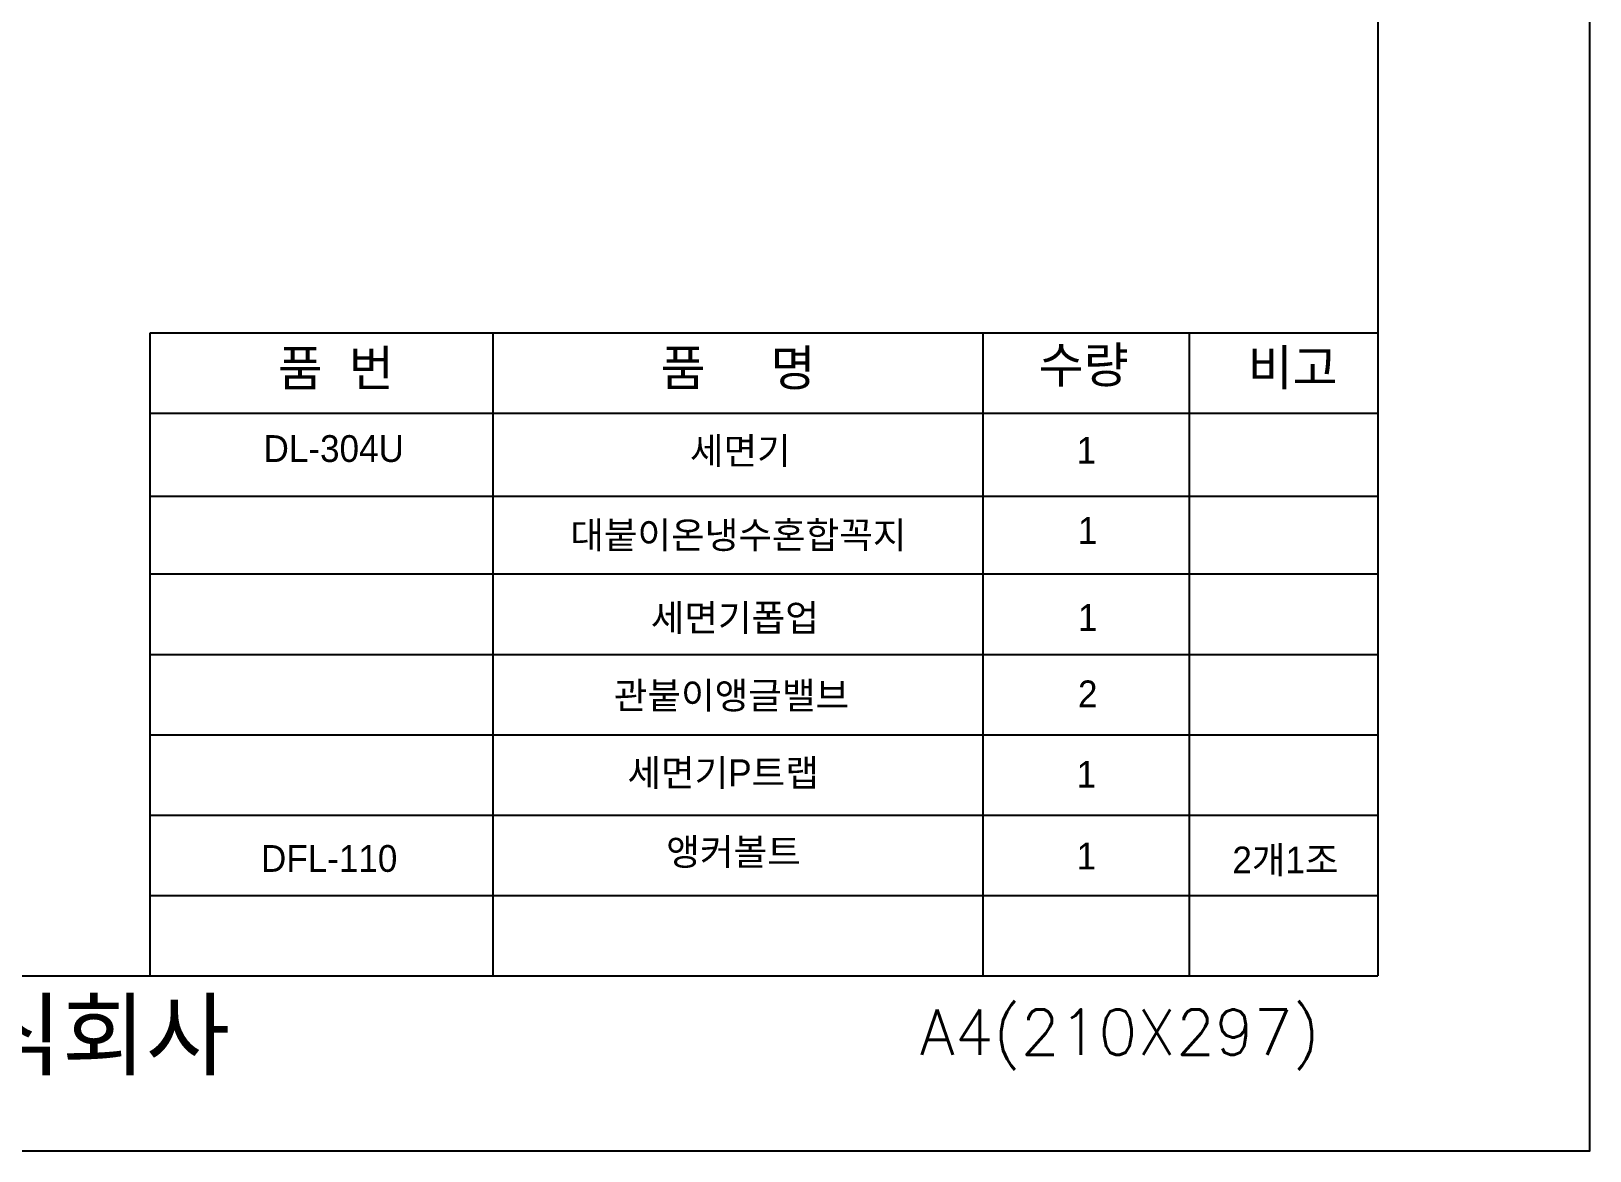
# Model space of a CAD drawing. Extents: x 53991 to 56416, y 58077 to 61507.
# Drawn here: x 55253 to 56416, y 58077 to 58912 of the extents above; entities that cross this region are included whole.
import ezdxf

# ---------------------------------------------------------------- set-up
doc = ezdxf.new("R2010")
doc.units = 0
doc.header["$MEASUREMENT"] = 0
doc.layers.add('Dim', color=4, linetype='CONTINUOUS')
doc.layers.add('YA', color=7, linetype='CONTINUOUS')
doc.styles.get("Standard").update_dxf_attribs({"font": 'txt.shx', "bigfont": 'ghs.shx'})
doc.styles.add('스타일1', font='txt.shx', dxfattribs={"bigfont": 'ghs.shx'})

msp = doc.modelspace()

# ---------------------------------------------------------------- linework, layer by layer
at = {"layer": 'Dim', "color": 0}
for p, q in [((55962.92362708818, 58687.13743537822), (55962.92362708819, 58207.13743537822)), ((56116.92362708818, 58687.13743537822), (56116.92362708818, 58207.13743537822)), ((55341.46496059792, 58627.13748870982), (56257.97216059792, 58627.13748870981)), ((55341.46496059793, 58565.32655175333), (56257.97216059793, 58565.32655175332)), ((55341.46503406018, 58507.13743537822), (56257.97223406018, 58507.13743537822)), ((55341.46503406018, 58447.13743537822), (56257.97223406018, 58447.13743537822)), ((55341.46503406018, 58387.13743537822), (56257.97223406019, 58387.13743537822))]:
    msp.add_line(p, q, dxfattribs=at)
at = {"layer": 'YA', "color": 7}
for p, q in [((56257.97223406019, 61387.13743537822), (56257.97223406019, 58207.13743537822)), ((55341.46503406018, 58687.13743537822), (56257.97223406019, 58687.13743537822)), ((55341.46503406018, 58207.13743537822), (55341.46503406018, 58687.13743537822)), ((55597.46503406018, 58207.13743537822), (55597.46503406018, 58687.13743537822)), ((55341.46503406018, 58327.13743537822), (56257.97223406019, 58327.13743537822)), ((55341.46503406018, 58267.13743537822), (56257.97223406019, 58267.13743537822)), ((54181.97223406019, 58207.13743537822), (56257.97223406019, 58207.13743537822))]:
    msp.add_line(p, q, dxfattribs=at)
at = {"layer": 'YA', "color": 0}
msp.add_lwpolyline([(53990.6059872161, 58076.65873612143), (56416.1059872161, 58076.65873612143), (56416.1059872161, 61507.00873612142), (53990.6059872161, 61507.00873612142)], close=True, dxfattribs=at)

# ---------------------------------------------------------------- texts
at = {"layer": 'Dim', "color": 0, "attachment_point": 1, "style": '스타일1'}
for s, insert, char_height in [('{\\fGulim|b0|i0|c129|p50;품  번}', (55436.75865073886, 58674.13743335845), 26.7463), ('{\\fGulim|b0|i0|c129|p50;품     명}', (55722.43797809646, 58674.33213765405), 26.7463), ('{\\fGulim|b0|i0|c129|p50;수량}', (56004.73012094488, 58676.52390376558), 26.7463), ('{\\fGulim|b0|i0|c129|p50;비고}', (56160.7301217871, 58674.59513462556), 26.7463), ('{\\fGulim|b0|i0|c129|p50;1\\P}', (56033.04505153134, 58609.41672262322), 20), ('{\\fGulim|b0|i0|c129|p50;1\\P}', (56033.92361556367, 58549.61354275833), 20), ('{\\fGulim|b0|i0|c129|p50;1\\P}', (56034.04505853912, 58484.66144122976), 20), ('{\\fGulim|b0|i0|c129|p50;2\\P}', (56034.04505853912, 58427.66144122976), 20), ('{\\fGulim|b0|i0|c129|p50;1\\P}', (56033.04501111942, 58367.6360075764), 20), ('{\\fGulim|b0|i0|c129|p50;1\\P}', (56033.04501111942, 58306.6360075764), 20)]:
    msp.add_mtext(s, dxfattribs=dict(at, insert=insert, char_height=char_height))
for s, insert, char_height, width in [('{\\fGulim|b0|i0|c129|p50;DL-304U}', (55426.15999347562, 58610.74161228276), 20, 17), ('{\\fGulim|b0|i0|c129|p50;세면기}', (55744.35659317693, 58609.05031166732), 20, 146.9999884754943), ('{\\fGulim|b0|i0|c129|p50;대붙이온냉수혼합꼭지}', (55655.05260432826, 58546.19626918414), 20, 290), ('{\\fGulim|b0|i0|c129|p50;세면기폽업}', (55715.16335085186, 58484.51561293823), 20, 314.9999884754943), ('{\\fGulim|b0|i0|c129|p50;관붙이앵글밸브}', (55687.58686080983, 58426.51561293823), 20, 211.9999884754943), ('{\\fGulim|b0|i0|c129|p50;세면기P트랩}', (55697.72845973127, 58368.78902067176), 20, 211.9999884754943), ('{\\fGulim|b0|i0|c129|p50;앵커볼트}', (55726.73210403597, 58309.78902067176), 20, 211.9999884754943), ('{\\fGulim|b0|i0|c129|p50;DFL-110}', (55424.23579984252, 58304.84414070092), 20, 147.0000067674264), ('{\\fGulim|b0|i0|c129|p50;2개1조}', (56149.29909214435, 58303.7148175914), 20, 211.9999884754943), ('{\\fGulim|b0|i0|c129|p50;       대림통상주식회사\\P}', (54771.92361556368, 58188.32649842173), 50, 1090)]:
    msp.add_mtext(s, dxfattribs=dict(at, insert=insert, char_height=char_height, width=width))
at = {"layer": 'YA', "color": 7}
msp.add_text('A4(210X297)', height=33.818717967533, dxfattribs=at).set_placement((55915.94128237158, 58148.31203367536))

doc.saveas('drawing.dxf')
